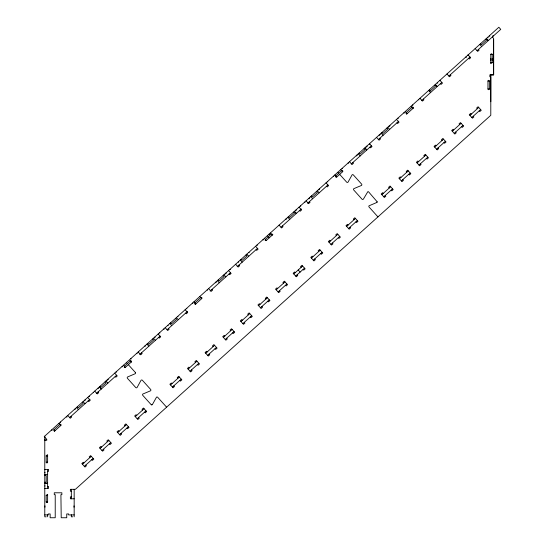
<?xml version="1.0" encoding="UTF-8"?>
<svg xmlns="http://www.w3.org/2000/svg" width="545" height="545" viewBox="0 0 545 545"><rect width="100%" height="100%" fill="white"/><g stroke="black" fill="none" stroke-linecap="round" stroke-linejoin="round"><path stroke-width="0.82" d="M490.793 60.441L490.793 58.472M492.217 60.441L492.217 58.472M339.685 174.386L346.668 182.146A0.947 0.947 0 0 0 347.996 182.207L352.159 174.761A0.947 0.947 0 0 1 353.358 174.938L361.607 184.094A0.947 0.947 0 0 1 361.533 185.429L353.814 188.665A0.947 0.947 0 0 0 353.746 190.001L361.989 199.163A0.947 0.947 0 0 0 362.643 199.47L363.331 199.232L367.841 191.656A0.947 0.947 0 0 1 368.686 191.963L377.174 201.8L376.861 202.454L369.026 205.812A0.947 0.947 0 0 0 369.074 207.025L377.951 216.89M377.174 201.8L377.079 202.175M54.255 431.388L60.829 425.468A0.709 0.709 0 0 0 60.883 424.46A0.709 0.709 0 0 0 59.882 424.412L54.01 429.698A0.709 0.709 0 0 0 53.955 430.7A0.709 0.709 0 0 0 54.963 430.754L53.901 429.576M69.447 417.708L89.952 399.247M96.288 393.538L116.603 375.253M125.057 367.637L131.631 361.717M139.697 354.454L160.046 336.136M167.09 329.793L187.439 311.468M195.151 304.526L201.725 298.606A0.709 0.709 0 0 0 201.779 297.604A0.709 0.709 0 0 0 200.771 297.55L194.906 302.836A0.709 0.709 0 0 0 194.851 303.838A0.709 0.709 0 0 0 195.853 303.892L193.952 301.78M210.145 291.023L230.487 272.704M237.184 266.675L257.492 248.391M270.266 233.062L272.173 235.174A0.709 0.709 0 0 0 272.228 234.173A0.709 0.709 0 0 0 271.219 234.118L265.347 239.405A0.709 0.709 0 0 0 265.299 240.406A0.709 0.709 0 0 0 266.301 240.461L272.875 234.541M280.975 227.245L301.29 208.953M307.632 203.251L327.94 184.959M336.749 177.03L342.621 171.743A0.709 0.709 0 0 0 342.669 170.742A0.709 0.709 0 0 0 341.667 170.687L335.795 175.974A0.709 0.709 0 0 0 335.74 176.975A0.709 0.709 0 0 0 336.749 177.03L334.848 174.918M351.232 163.99L371.383 145.842M378.428 139.5L398.742 121.208M406.488 114.232L413.417 107.999M421.483 100.736L441.832 82.411M448.876 76.068L470.008 57.041M477.052 50.699L500.746 29.362L498.845 27.25L44.254 436.565L46.788 439.386L45.378 440.653L44.779 439.985M82.459 464.245L91.267 456.315M100.069 448.385L108.877 440.455M117.686 432.526L126.488 424.603M135.296 416.673L144.098 408.743M170.517 384.954L179.325 377.024M188.127 369.101L196.936 361.171M205.744 353.242L214.546 345.312M223.355 337.382L232.156 329.453M240.965 321.523L249.774 313.6M258.575 305.67L267.384 297.74M276.186 289.811L284.994 281.881M293.803 273.951L302.604 266.021M311.413 258.092L320.215 250.169M329.023 242.239L337.832 234.309M346.634 226.379L355.442 218.45M381.861 194.667L390.663 186.737M399.471 178.808L408.273 170.878M417.082 162.948L425.89 155.018M434.692 147.089L443.501 139.166M452.302 131.236L461.111 123.306M469.919 115.377L478.721 107.447M84.366 466.356L93.168 458.427M101.976 450.497L110.778 442.574M119.587 434.644L128.395 426.715M137.197 418.785L146.006 410.855M172.424 387.073L181.226 379.143M190.035 371.213L198.836 363.283M207.645 355.354L216.454 347.424M225.255 339.494L234.064 331.564M242.866 323.641L251.674 315.712M260.483 307.782L269.284 299.852M278.093 291.922L286.895 283.993M295.703 276.063L304.512 268.14M313.314 260.21L322.122 252.281M330.924 244.351L339.733 236.421M348.541 228.491L357.343 220.561M383.762 196.779L392.57 188.849M401.372 180.92L410.181 172.99M418.982 165.06L427.791 157.13M436.6 149.207L445.401 141.278M454.21 133.348L463.012 125.418M471.82 117.488L480.629 109.559M166.613 407.183L157.723 397.312A0.947 0.947 0 0 0 156.531 397.142L152.375 404.588A0.947 0.947 0 0 1 151.885 404.819L151.496 404.799A0.947 0.947 0 0 1 151.033 404.519L142.79 395.363A0.947 0.947 0 0 1 142.858 394.021L150.577 390.792A0.947 0.947 0 0 0 150.652 389.45L142.402 380.294A0.947 0.947 0 0 0 141.066 380.226L137.047 387.563A0.947 0.947 0 0 1 135.705 387.495L127.462 378.339A0.947 0.947 0 0 1 127.53 376.997L135.364 373.638A0.947 0.947 0 0 0 135.323 372.426M151.885 404.819L151.496 404.799M490.793 63.683L490.793 54.52L492.217 54.52L492.217 62.416A0.709 0.709 0 0 1 491.508 63.131A0.709 0.709 0 0 1 490.793 62.416L492.217 62.416M490.602 74.869L493.641 74.869L493.641 38.422L492.319 36.951M487.952 81.062L489.369 81.062L489.369 88.964A0.709 0.709 0 0 1 488.661 89.673A0.709 0.709 0 0 1 487.952 88.964L487.952 81.062A0.709 0.709 0 0 1 488.661 80.353A0.709 0.709 0 0 1 489.369 81.062M487.952 88.964L489.369 88.964M44.779 440.053L46.911 440.053M46.202 455.893L47.626 455.893A0.709 0.709 0 0 0 46.911 455.184A0.709 0.709 0 0 0 46.202 455.893L46.202 462.215A0.709 0.709 0 0 0 46.911 462.923A0.709 0.709 0 0 0 47.626 462.215L47.626 454.625M46.202 462.215L47.626 462.215M44.779 469.422L48.573 469.422L48.573 471.316L47.626 471.316M44.779 472.699L45.14 472.699M44.779 474.423L47.626 474.463M44.779 475.547L46.202 475.547L46.202 482.182L44.779 482.182M44.779 483.265L47.626 483.265L45.494 483.299M44.779 485.97L45.14 485.97M47.626 486.487L48.573 486.487L48.573 488.381L44.779 488.381M71.327 491.209L70.373 491.209L70.373 489.315L75.401 489.315L490.793 115.288L490.793 76.763L489.846 76.763L489.846 74.869L493.641 74.869L493.641 39.54M46.202 495.589L47.626 495.589A0.709 0.709 0 0 0 46.911 494.88A0.709 0.709 0 0 0 46.202 495.589L46.202 501.911A0.709 0.709 0 0 0 46.911 502.619A0.709 0.709 0 0 0 47.626 501.911L47.626 494.329M71.327 496.897L70.373 496.897L70.373 498.791L74.168 498.791M46.202 501.911L47.626 501.911M44.779 506.06L45.14 506.06M73.813 506.06L74.168 506.06M44.779 507.007L45.14 507.007M73.813 507.007L74.168 507.007M44.779 514.909L48.26 514.909L48.26 513.955L50.154 513.955L50.154 517.75L55.222 517.75L55.222 494.683L54.275 494.683L54.275 492.789L61.858 492.789L61.858 494.683L60.911 494.683L61.21 517.75L66.742 517.75L66.742 513.955L68.636 513.955L68.636 514.909L74.168 514.909M46.202 516.803L44.779 516.803L44.779 436.225M72.744 516.803L71.327 516.803L71.327 514.766M492.898 35.473L493.375 36.004M489.356 35.793L489.832 36.317M487.652 37.332L488.129 37.857M486.372 38.484L488.272 40.596L486.344 38.511M485.534 39.233L486.487 40.289L481.555 44.731L480.608 43.675M479.77 44.424L481.705 46.509M478.462 49.431L479.096 50.133L477.686 51.4L475.151 48.587M468.107 54.929L470.642 57.743L469.238 59.017L468.598 58.308M467.992 55.031L468.468 55.563M465.873 56.939L466.35 57.463M450.286 74.801L450.919 75.503L449.509 76.777L446.975 73.957M477.311 108.714L476.677 108.012L478.088 106.745L481.262 110.267L479.852 111.534L479.219 110.833M471.323 114.109L470.689 113.401L469.286 114.675L472.454 118.197L473.864 116.923L473.23 116.221M439.931 80.299L442.465 83.119L441.055 84.386L440.421 83.678M437.294 82.67L437.764 83.201M434.474 85.211L435.428 86.267L430.495 90.708L429.542 89.653M459.701 124.573L459.067 123.872L460.477 122.598L463.645 126.12L462.242 127.394L461.608 126.685M428.738 90.375L430.639 92.486M428.711 90.402L430.134 91.989M453.713 129.962L453.079 129.26L451.669 130.528L454.843 134.05L456.254 132.782L455.62 132.081M423.281 99.115L423.915 99.824L422.504 101.091L419.97 98.27M418.56 99.537L418.873 99.892M412.572 104.933L412.885 105.28M442.09 140.433L441.457 139.724L442.867 138.457L446.035 141.979L444.625 143.246L443.991 142.545M411.162 106.2L413.062 108.312A0.709 0.709 0 0 0 413.117 107.311A0.709 0.709 0 0 0 412.115 107.256L406.243 112.542A0.709 0.709 0 0 0 406.189 113.544A0.709 0.709 0 0 0 407.197 113.598L405.289 111.487M436.102 145.822L435.469 145.12L434.058 146.387L437.233 149.909L438.636 148.642L438.003 147.933M403.886 112.754L404.199 113.108M397.898 118.149L398.211 118.497M396.488 119.416L399.022 122.23L397.612 123.504L396.978 122.795M424.48 156.286L423.846 155.584L425.257 154.317L428.425 157.839L427.014 159.106L426.381 158.404M389.73 125.5L390.05 125.847M389.028 126.133L389.341 126.488M387.747 127.285L389.648 129.397M418.492 161.681L417.858 160.973L416.448 162.246L419.616 165.769L421.026 164.501L420.393 163.793M386.909 128.034L387.863 129.09L382.931 133.532L381.977 132.476M381.146 133.225L383.081 135.31M379.865 134.377L380.185 134.731M379.163 135.01L379.477 135.364M379.838 138.232L380.471 138.934L379.061 140.201L376.527 137.388M406.87 172.145L406.236 171.443L407.64 170.176L410.814 173.698L409.404 174.965L408.77 174.257M400.882 177.541L400.248 176.832L398.838 178.099L402.006 181.621L403.416 180.354L402.782 179.652M369.864 144.153L369.483 143.73L372.017 146.55L370.607 147.818L369.973 147.109M366.846 146.101L367.16 146.455M366.138 146.734L366.458 147.089M365.177 148.24L366.765 150.004L364.83 147.913M364.026 148.642L364.98 149.698L360.047 154.14L359.094 153.084M389.253 188.005L388.619 187.303L390.029 186.029L393.204 189.551L391.794 190.825L391.16 190.116M358.263 153.833L360.197 155.918M356.982 154.984L357.302 155.339M356.28 155.618L356.594 155.972M383.264 193.393L382.631 192.692L381.228 193.959L384.395 197.481L385.806 196.214L385.172 195.512M352.833 162.546L353.467 163.248L352.056 164.522L349.522 161.702M348.112 162.969L348.432 163.323M342.124 168.364L342.444 168.712M340.714 169.631L341.034 169.986M341.245 170.217L342.621 171.743M337.777 172.274L338.731 173.33M333.438 176.185L333.751 176.539M327.45 181.574L327.763 181.928M326.039 182.847L328.574 185.661L327.17 186.935L326.53 186.227M354.032 219.717L353.398 219.015L354.809 217.748L357.976 221.27L356.566 222.537L355.933 221.835M319.281 188.931L319.602 189.278M318.58 189.565L318.893 189.912M317.272 190.743L319.2 192.828M348.044 225.112L347.41 224.404L346 225.678L349.175 229.2L350.578 227.926L349.945 227.224M316.468 191.465L317.415 192.521L312.483 196.963L311.536 195.907M310.732 196.629L312.632 198.741M309.417 197.808L309.737 198.162M308.715 198.441L309.035 198.796M309.39 201.664L310.023 202.365L308.613 203.632L306.079 200.819M336.422 235.576L335.788 234.875L337.198 233.601L340.366 237.13L338.956 238.397L338.322 237.688M304.669 202.086L304.989 202.44M300.445 205.894L300.758 206.242M330.434 240.972L329.8 240.263L328.39 241.53L331.558 245.052L332.968 243.785L332.334 243.084M299.035 207.161L301.569 209.975L300.166 211.249L299.525 210.54M296.398 209.532L296.718 209.886M295.697 210.166L296.01 210.52M294.729 211.671L296.317 213.436M294.382 211.344L296.289 213.463M293.578 212.073L294.532 213.129L289.599 217.571L288.652 216.508M318.811 251.436L318.171 250.727L319.581 249.46L322.756 252.982L321.346 254.249L320.712 253.548M287.815 217.264L289.749 219.349M286.534 218.416L286.854 218.763M285.832 219.049L286.145 219.403M312.823 256.824L312.19 256.123L310.779 257.39L313.947 260.912L315.357 259.645L314.724 258.936M282.385 225.977L283.019 226.679L281.615 227.953L279.074 225.133M301.194 267.295L300.561 266.587L301.971 265.32L305.146 268.842L303.735 270.109L303.102 269.407M269.08 234.132L269.557 234.657M267.336 235.706L267.97 236.407M268.283 236.762L269.237 237.818M298.204 269.986L300.104 272.098M264.4 238.349L264.713 238.696M265.245 239.289L266.301 240.461M295.206 272.684L294.572 271.982L293.169 273.249L296.337 276.771L297.747 275.504L297.114 274.796M262.99 239.616L263.303 239.97M257.002 245.005L257.322 245.359M255.591 246.279L258.132 249.092L256.722 250.359L256.089 249.658M283.584 283.148L282.95 282.446L284.361 281.179L287.528 284.701L286.125 285.968L285.491 285.267M248.833 252.362L249.154 252.71M246.824 254.174L248.752 256.259M277.596 288.543L276.962 287.835L275.552 289.109L278.727 292.631L280.137 291.357L279.503 290.655M246.02 254.897L246.967 255.952L242.041 260.394L241.088 259.338M240.284 260.06L242.184 262.172M238.267 261.873L238.587 262.227M238.942 265.095L239.575 265.797L238.172 267.064L235.631 264.25M265.974 299.007L265.34 298.306L266.75 297.032L269.918 300.554L268.508 301.828L267.874 301.119M229.997 269.325L230.317 269.673M259.985 304.396L259.352 303.694L257.942 304.962L261.116 308.484L262.52 307.216L261.886 306.515M228.587 270.592L231.128 273.406L229.718 274.68L229.084 273.972M225.95 272.963L226.27 273.317M225.249 273.597L225.562 273.951M223.941 274.775L225.841 276.894M223.137 275.504L224.084 276.56L219.151 280.995L218.204 279.939M248.363 314.867L247.73 314.158L249.14 312.891L252.308 316.413L250.898 317.68L250.264 316.979M217.401 280.668L219.301 282.78M216.086 281.847L216.406 282.194M215.384 282.48L215.704 282.835M242.375 320.256L241.742 319.554L240.331 320.821L243.499 324.343L244.909 323.076L244.276 322.368M211.937 289.409L212.577 290.11L211.167 291.377L208.626 288.564M207.216 289.831L207.536 290.185M199.824 296.494L200.138 296.841M200.669 297.434L201.725 298.606M230.753 330.72L230.113 330.018L231.523 328.751L234.697 332.273L233.287 333.54L232.654 332.838M224.765 336.115L224.131 335.407L222.721 336.681L225.889 340.203L227.299 338.935L226.666 338.227M192.542 303.047L192.862 303.401M186.553 308.436L186.874 308.79M185.143 309.703L187.684 312.523L186.274 313.791L185.641 313.089M213.136 346.579L212.502 345.877L213.912 344.61L217.087 348.132L215.677 349.399L215.043 348.691M177.684 316.427L178.004 316.774M176.376 317.606L178.31 319.69M207.148 351.975L206.514 351.266L205.104 352.533L208.279 356.055L209.689 354.788L209.055 354.087M175.572 318.328L176.526 319.384L171.593 323.825L170.639 322.769M169.808 323.519L171.736 325.603M167.819 325.304L168.139 325.658M168.5 328.526L169.134 329.228L167.724 330.495L165.183 327.681M195.526 362.439L194.892 361.73L196.302 360.463L199.47 363.985L198.067 365.259L197.433 364.55M163.779 328.948L164.093 329.296M159.549 332.75L159.869 333.104M189.537 367.827L188.904 367.126L187.494 368.393L190.668 371.915L192.078 370.648L191.445 369.946M158.139 334.024L160.68 336.837L159.269 338.104L158.636 337.403M154.8 337.028L155.121 337.382M153.492 338.207L155.42 340.298M152.689 338.935L153.636 339.991L148.71 344.426L147.756 343.37M177.915 378.298L177.282 377.59L178.692 376.322L181.86 379.845L180.45 381.112L179.816 380.41M146.952 344.099L148.853 346.211M144.936 345.911L145.256 346.259M171.927 383.687L171.293 382.985L169.883 384.252L173.058 387.774L174.461 386.507L173.828 385.799M141.496 352.84L142.129 353.542L140.719 354.809L138.178 351.995M136.775 353.262L137.088 353.616M130.786 358.651L131.1 359.005M129.901 360.511L131.277 362.037A0.709 0.709 0 0 0 131.331 361.028A0.709 0.709 0 0 0 130.33 360.981L124.458 366.267A0.709 0.709 0 0 0 124.403 367.269A0.709 0.709 0 0 0 125.405 367.323L124.035 365.797M126.44 362.568L127.394 363.624M128.341 364.68L135.323 372.433M123.504 365.211L123.824 365.559M122.094 366.478L122.414 366.826M116.105 371.867L116.426 372.221M114.702 373.134L117.236 375.955L115.826 377.222L115.193 376.52M142.695 410.01L142.054 409.309L143.464 408.035L146.639 411.557L145.229 412.831L144.595 412.122M107.944 379.218L108.257 379.572M107.236 379.851L107.556 380.206M105.955 381.01L107.862 383.121M136.706 415.406L136.073 414.697L134.663 415.964L137.831 419.487L139.241 418.219L138.607 417.518M105.124 381.759L106.077 382.815L101.145 387.257L100.191 386.201M101.295 389.035L99.388 386.923L100.948 388.708M98.08 388.101L98.4 388.456M98.052 391.95L98.686 392.659L97.276 393.926L94.741 391.106M125.078 425.87L124.444 425.161L125.854 423.894L129.029 427.416L127.619 428.683L126.985 427.982M93.331 392.38L93.645 392.727M89.101 396.181L89.421 396.535M119.089 431.258L118.456 430.557L117.046 431.824L120.22 435.346L121.63 434.079L120.997 433.37M87.697 397.455L90.232 400.268L88.821 401.536L88.188 400.834M85.061 399.826L85.374 400.18M84.352 400.459L84.673 400.813M83.044 401.638L84.979 403.722M82.24 402.36L83.194 403.423L78.262 407.858L77.308 406.802M107.467 441.729L106.834 441.021L108.244 439.754L111.412 443.276L110.008 444.543L109.375 443.841M76.477 407.551L78.405 409.642M75.196 408.709L75.51 409.057M74.488 409.343L74.808 409.69M101.479 447.118L100.845 446.416L99.435 447.683L102.61 451.206L104.02 449.938L103.386 449.23M71.048 416.271L71.681 416.973L70.271 418.24L67.737 415.426M66.681 416.373L67.151 416.905M66.326 416.693L66.64 417.048M60.338 422.082L60.652 422.436M89.857 457.582L89.223 456.88L90.633 455.613L93.801 459.135L92.391 460.402L91.758 459.694M58.928 423.349L59.248 423.703M59.46 423.942L60.829 425.468M83.869 462.978L83.235 462.269L81.825 463.543L85 467.065L86.403 465.791L85.769 465.089M51.652 429.91L52.122 430.434M490.793 74.297L490.793 101.731M74.168 489.315L74.168 516.803M71.327 489.315L71.327 498.791M47.626 469.422L47.626 488.381M47.626 514.766L47.626 516.803M490.793 54.52A0.709 0.709 0 0 1 491.508 53.805A0.709 0.709 0 0 1 492.217 54.52M437.213 86.573L435.305 84.461L437.179 86.601"/></g></svg>
